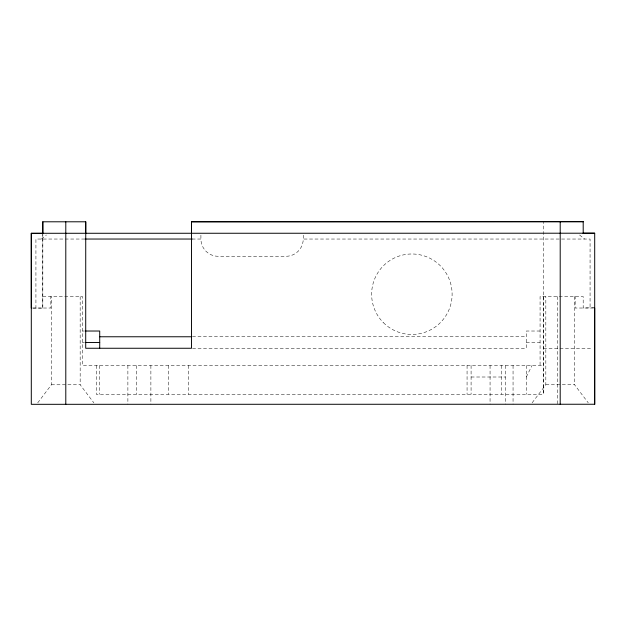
<?xml version="1.0" encoding="UTF-8"?>
<svg xmlns="http://www.w3.org/2000/svg" width="626" height="626" viewBox="0 0 626 626"><rect width="100%" height="100%" fill="white"/><g stroke="black" fill="none" stroke-linecap="round" stroke-linejoin="round"><path stroke-width="0.47" stroke-dasharray="3.13 2.35" d="M33.217 308.102L42.795 308.102L42.826 234.304M96.263 365.514L96.263 394.255L543.524 394.255L543.524 221.768M42.795 308.102L42.795 234.406M526.278 377.008L532.03 365.514M37.732 402.815L51.426 384.771L51.426 296.528M532.131 402.815L545.825 384.763L545.825 296.528M41.402 239.038L46.402 235.016M84.737 239.038L35.925 239.038L35.925 308.023M192.127 239.038L200.915 239.038A17.246 17.246 0 0 0 218.161 256.284L285.996 256.284A17.246 17.246 0 0 0 303.242 239.038L590.068 239.038L590.068 308.023M42.803 296.521L82.468 296.521L82.468 365.514L543.524 365.514M594.692 307.757L583.189 307.984L583.189 296.528L540.074 296.528L540.074 365.514M32.482 308.023L50.823 308.023L50.823 296.528M593.518 308.023L575.169 308.023L575.169 296.528M82.468 331.021L84.385 331.021M540.074 331.021L526.278 331.021L526.278 348.267L192.448 348.267M192.448 336.765L526.278 336.765M82.468 342.516L84.385 342.516M526.278 342.516L540.074 342.516M543.524 348.267L592.759 348.267M471.088 377.008L505.581 377.008M51.426 384.779L80.167 384.771L93.861 402.815M545.825 384.771L574.566 384.763L588.26 402.815M579.59 235.016L584.59 239.038M574.566 296.528L574.566 384.771M557.32 296.528L557.32 404.247M543.524 296.528L543.524 394.255M526.278 365.514L526.278 394.255M513.054 365.514L513.054 404.294M505.581 365.514L505.581 404.247M501.559 365.514L501.559 394.255M490.064 365.514L490.064 404.294M471.088 365.514L471.088 394.255M467.066 365.514L467.066 394.255M303.242 235.204L303.242 239.038M200.915 235.204L200.915 239.038M188.246 365.514L188.246 394.255M168.324 365.514L168.324 394.255M150.882 365.514L150.882 404.318M136.507 365.514L136.507 394.255M127.884 365.514L127.884 404.318M99.714 365.514L99.714 394.255M80.167 296.528L80.167 384.779M383.417 322.68A40.244 40.244 0 0 0 450.743 304.643A40.244 40.244 0 0 0 401.462 255.353A40.244 40.244 0 0 0 383.417 322.68"/><path stroke-width="0.94" d="M594.692 307.984L594.692 404.318L594.7 233.208L31.3 233.287L31.3 308.023M85.739 233.287L85.739 221.792L42.795 221.792L42.826 233.334L31.331 233.365M65.793 221.792L65.793 404.318M85.739 221.792L85.707 348.259L191.486 348.259L191.493 221.768L583.197 221.682L191.493 221.768L191.493 233.295M560.2 404.318L560.207 221.682M583.205 233.208L594.7 233.208M85.175 239.038L192.159 239.038M85.339 331.021L99.714 331.021L99.714 348.267M99.714 336.765L191.47 336.765M85.339 342.516L99.714 342.516M594.692 404.247L31.3 404.318L31.3 233.287M583.197 221.682L583.205 233.271M42.795 221.792L42.795 233.435"/></g></svg>
